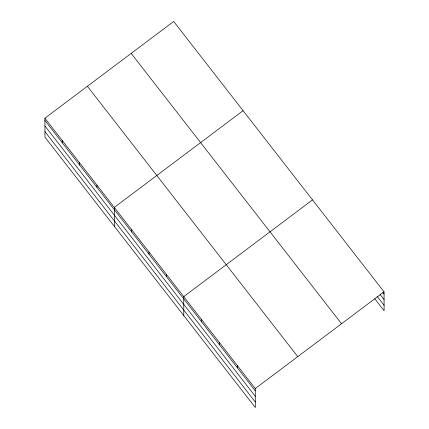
<?xml version="1.0" encoding="UTF-8"?>
<svg xmlns="http://www.w3.org/2000/svg" width="429" height="429" viewBox="0 0 429 429"><rect width="100%" height="100%" fill="white"/><g stroke="black" fill="none" stroke-linecap="round" stroke-linejoin="round"><path stroke-width="0.64" d="M44.895 118.2L255.26 388.567L255.325 407.55L44.965 137.183L44.895 118.2L173.675 21.45L384.035 291.817L384.105 310.8L374.758 298.788M243.093 110.671L114.318 207.422L114.382 226.405M312.516 199.893L183.735 296.643L183.805 315.626M255.26 388.567L384.035 291.817M382.824 292.481L384.046 294.047M380.003 294.353L384.062 299.576M377.177 296.391L384.084 305.271M131.177 53.378L341.543 323.745M87.393 86.272L297.758 356.638M44.906 120.431L255.266 390.798M44.922 125.954L255.287 396.326M44.943 131.655L255.309 402.021M237.376 365.588L237.387 367.814M219.498 342.605L219.503 344.836M201.619 319.626L201.625 321.852M166.382 274.335L166.388 276.566M149.024 252.032L149.035 254.263M131.671 229.724L131.682 231.955M96.959 185.113L96.97 187.344M79.606 162.811L79.612 165.042M62.253 140.503L62.259 142.734"/></g></svg>
